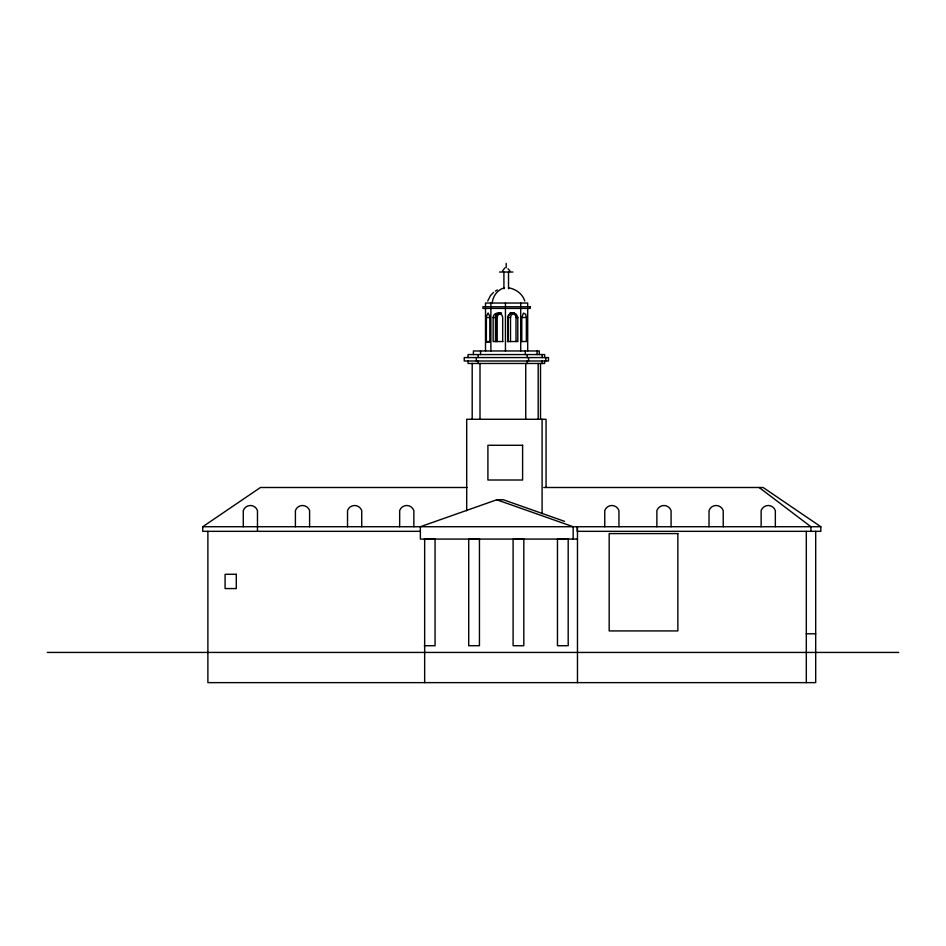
<?xml version="1.0" encoding="UTF-8"?>
<svg xmlns="http://www.w3.org/2000/svg" width="946" height="946" viewBox="0 0 946 946"><rect width="100%" height="100%" fill="white"/><g stroke="black" fill="none" stroke-linecap="round" stroke-linejoin="round"><path stroke-width="1.42" d="M490.17 341.541L486.339 341.541L486.398 316.319L488.101 312.949L489.792 316.319L489.851 341.541M502.894 341.541L493.138 341.541L493.138 317.501C493.138 313.67 497.289 312.535 500.387 312.949M495.479 341.541L495.479 317.501C495.456 314.51 498.672 312.322 501.486 313.102M508.168 341.541L508.168 317.501C508.156 314.51 511.372 312.322 514.186 313.102M510.509 341.541L510.509 317.501L511.147 315.219L514.045 313.102L516.339 314.285L517.805 317.501L517.805 341.541L507.446 341.541M492.204 303.039C492.878 296.193 497.561 289.429 504.502 287.832M487.71 301.065L490.525 295.53L493.54 292.432M504.904 267.836L502.515 270.934M420.237 531.333L202.74 531.333L202.74 526.733L260.446 487.497L467.017 487.497M495.337 291.12L497.3 289.984M500.883 313.102L497.856 315.219L497.182 317.501L497.182 341.541M564.537 521.341L503.402 499.772L496.768 499.772L420.355 526.733L420.355 539.078L577.474 539.078M509.717 313.102C512.578 312.334 515.996 314.391 516.008 317.501L516.008 341.541M486.291 342.18L490.395 341.802M499.523 272.034L512.909 272.034M486.339 317.501L490.17 317.501M493.138 317.501L495.479 317.501M508.168 317.501L510.509 317.501M516.008 317.501L517.805 317.501M521.483 317.501L526.354 317.501L526.354 341.541L521.483 341.541M543.737 487.497L763.126 487.497L820.832 526.733L820.832 531.333L577.214 531.333L577.214 526.733M202.74 526.733L820.832 526.733M424.352 539.125L435.065 539.125L435.065 645.716L424.352 645.716M806.311 633.808L815.688 633.808M47.3 652.433L898.7 652.433M514.104 313.102C511.254 312.334 507.836 314.391 507.813 317.501L507.813 341.541M508.57 287.832C515.759 288.991 522.677 293.863 524.758 301.065M496.768 499.772L573.181 526.733L573.181 539.078M499.145 313.102L502.042 315.219L502.681 317.501L502.681 341.541M759.165 487.497L810.923 526.733L810.923 531.333M509.918 270.934L508.037 268.77M495.621 314.285L496.295 341.541M506.193 263.366L506.193 267.706M526.354 317.501L525.692 314.285L523.481 313.102L521.778 317.501L521.778 341.541M815.688 531.333L815.688 682.634L207.884 682.634L207.884 531.333M806.311 531.333L806.311 682.634M775.342 526.733L775.342 510.568A7.521 7.509 -90 0 0 761.14 510.568L761.14 526.733M723.217 526.733L723.217 510.568A7.521 7.509 -90 0 0 709.015 510.568L709.015 526.733M671.081 526.733L671.081 510.568A7.521 7.509 -90 0 0 656.879 510.568L656.879 526.733M618.956 526.733L618.956 510.568A7.521 7.509 -90 0 0 604.754 510.568L604.754 526.733M577.474 526.733L577.474 682.634M546.055 487.155L546.055 419.279L466.697 419.279L466.697 510.769M545.807 357.576L545.807 360.994M544.66 357.576L544.66 354.561L468.045 354.561L468.045 357.576M544.66 360.994L544.66 363.465L468.045 363.465L468.045 360.994M542.164 354.561L542.164 357.576M542.164 360.994L542.164 363.465M542.093 419.279L542.093 513.713M540.509 363.465L540.509 419.279M539.303 354.561L539.303 350.966L473.402 350.966L473.402 354.561M538.191 363.465L538.191 419.279M537.044 350.966L537.044 354.561M528.542 357.576L528.542 360.994M527.691 306.776L527.691 303.039L485.511 303.039L485.511 306.776M527.691 308.408L527.691 350.966M527.206 354.561L527.206 357.576M527.206 360.994L527.206 363.465M525.74 363.465L525.74 419.279M525.326 350.966L525.326 354.561M520.702 303.039L520.702 306.776M520.702 308.408L520.702 350.966M508.522 272.034L508.522 288.731M505.448 303.039L505.448 306.776M505.448 308.408L505.448 350.966M503.911 272.034L503.911 288.731M490.879 303.039L490.879 306.776M490.879 308.408L490.879 350.966M485.511 308.408L485.511 350.966M480.544 350.966L480.544 354.561M480 363.465L480 419.279M478.097 354.561L478.097 357.576M478.097 360.994L478.097 363.465M476.346 357.576L476.346 360.994M472.196 363.465L472.196 419.279M424.659 539.078L424.659 682.634M413.863 526.733L413.863 510.568A7.521 7.509 -90 0 0 399.661 510.568L399.661 526.733M361.727 526.733L361.727 510.568A7.521 7.509 -90 0 0 347.525 510.568L347.525 526.733M309.602 526.733L309.602 510.568A7.521 7.509 -90 0 0 295.4 510.568L295.4 526.733M257.478 531.333L257.478 510.568A7.521 7.509 -90 0 0 243.276 510.568L243.276 526.733M530.233 306.776L482.957 306.776L482.957 308.408L530.233 308.408L530.233 306.776M548.467 357.576L464.238 357.576L464.238 360.994L548.467 360.994L548.467 357.576M522.606 445.27L487.911 445.27L487.911 480.012L522.606 480.012L522.606 445.27M677.856 533.591L609.177 533.591L609.177 630.923L677.856 630.923L677.856 533.591M479.445 539.125L468.719 539.125L468.719 645.716L479.445 645.716L479.445 539.125M523.812 539.125L513.099 539.125L513.099 645.716L523.812 645.716L523.812 539.125M568.191 539.125L557.466 539.125L557.466 645.716L568.191 645.716L568.191 539.125M236.287 574.281L225.089 574.281L225.089 588.566L236.287 588.566L236.287 574.281"/></g></svg>
